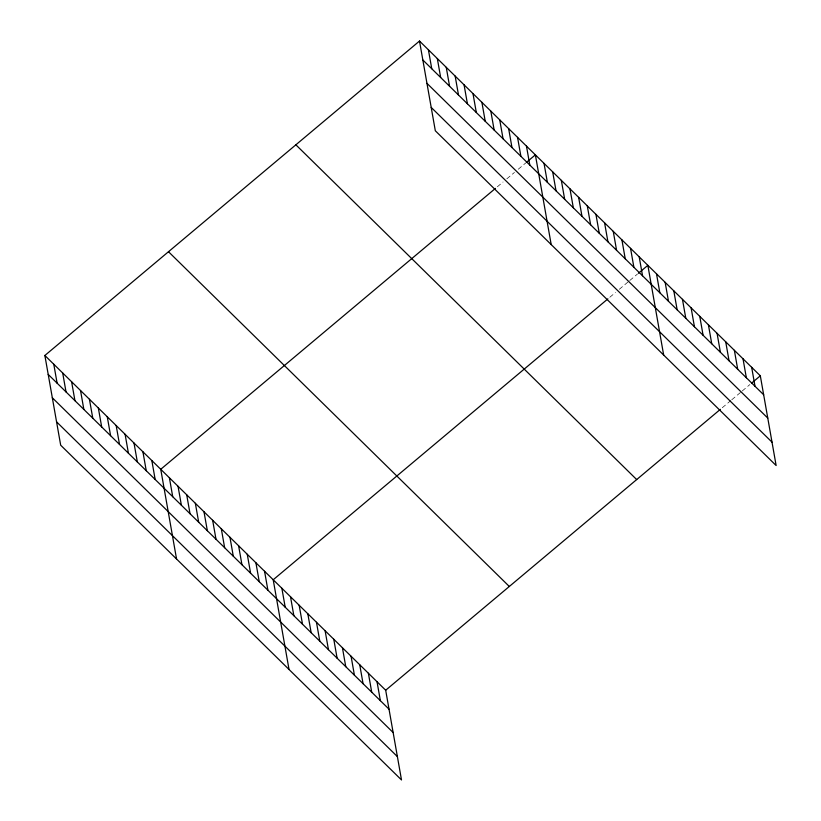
<?xml version="1.0" encoding="UTF-8"?>
<svg xmlns="http://www.w3.org/2000/svg" width="821" height="821" viewBox="0 0 821 821"><rect width="100%" height="100%" fill="white"/><g stroke="black" fill="none" stroke-linecap="round" stroke-linejoin="round"><path stroke-width="0.62" stroke-dasharray="4.11 3.08" d="M497.341 186.788L503.047 182.005M506.844 178.814L514.459 172.431M518.256 169.229L525.871 162.845M609.808 297.264L615.514 292.471M619.321 289.279L628.824 281.295M629.779 280.495L637.383 274.111M722.275 407.729L730.834 400.545M731.788 399.745L741.301 391.771M742.246 390.97L749.86 384.587"/><path stroke-width="1.23" d="M44.868 355.483L385.685 690.235L401.5 779.95L60.682 445.198L44.868 355.483L419.5 41.05L760.318 375.802L776.132 465.517L435.315 130.765L419.5 41.05M495.432 188.389L160.742 469.294L176.556 559.009M526.815 162.045L535.374 154.861L551.199 244.586M607.909 298.854L273.208 579.77L289.033 669.484M638.338 273.321L647.851 265.337L663.666 355.052M385.685 690.235L720.376 409.33M751.759 382.986L760.318 375.802M422.836 59.995L763.653 394.747M426.961 83.342L767.779 418.094M431.199 107.407L772.017 442.16M295.868 144.814L636.686 479.567M168.49 251.719L509.307 586.471M48.203 374.417L389.021 709.17M52.318 397.775L393.136 732.527M56.567 421.84L397.385 756.593M751.667 367.305L755.002 386.25M743.015 358.808L746.351 377.752M734.364 350.31L737.699 369.255M725.713 341.813L729.048 360.758M717.061 333.316L720.397 352.26M708.41 324.818L711.745 343.753M699.759 316.321L703.094 335.255M691.108 307.824L694.443 326.758M682.456 299.326L685.792 318.261M673.805 290.829L677.14 309.763M665.154 282.332L668.489 301.266M656.502 273.834L659.838 292.769M639.2 256.84L642.535 275.774M630.549 248.342L633.884 267.277M621.897 239.845L625.233 258.779M613.246 231.348L616.581 250.282M604.584 222.85L607.93 241.785M595.933 214.353L599.279 233.287M587.282 205.855L590.627 224.79M578.631 197.358L581.976 216.292M569.979 188.861L573.325 207.795M561.328 180.363L564.674 199.298M552.677 171.866L556.022 190.8M544.025 163.358L547.371 182.303M526.466 146.107L529.802 165.052M517.548 137.353L520.894 156.298M508.64 128.599L511.976 147.544M499.722 119.845L503.057 138.79M490.804 111.092L494.15 130.026M481.896 102.338L485.232 121.272M472.978 93.584L476.324 112.518M464.07 84.83L467.406 103.764M455.152 76.066L458.498 95.01M446.244 67.312L449.58 86.256M437.326 58.558L440.661 77.502M428.408 49.804L431.754 68.748M377.034 681.738L380.369 700.672M368.383 673.241L371.718 692.175M359.731 664.743L363.067 683.677M351.08 656.246L354.415 675.18M342.429 647.748L345.764 666.683M333.778 639.251L337.113 658.185M325.116 630.754L328.462 649.688M316.465 622.256L319.81 641.191M307.813 613.759L311.159 632.693M299.162 605.262L302.508 624.196M290.511 596.764L293.856 615.699M281.86 588.267L285.205 607.201M264.557 571.272L267.903 590.207M255.906 562.775L259.251 581.709M247.254 554.278L250.6 573.212M238.603 545.77L241.949 564.715M229.952 537.273L233.297 556.217M221.301 528.775L224.646 547.72M212.649 520.278L215.995 539.223M203.998 511.781L207.344 530.725M195.347 503.283L198.692 522.228M186.695 494.786L190.041 513.73M178.044 486.289L181.379 505.233M169.393 477.791L172.728 496.736M151.823 460.54L155.169 479.485M142.916 451.786L146.251 470.731M133.997 443.032L137.343 461.977M125.09 434.278L128.425 453.213M116.172 425.524L119.517 444.459M107.264 416.77L110.599 435.705M98.346 408.006L101.681 426.951M89.427 399.252L92.773 418.197M80.52 390.498L83.855 409.443M71.601 381.744L74.947 400.689M62.694 372.991L66.029 391.935M53.776 364.237L57.121 383.181"/></g></svg>
